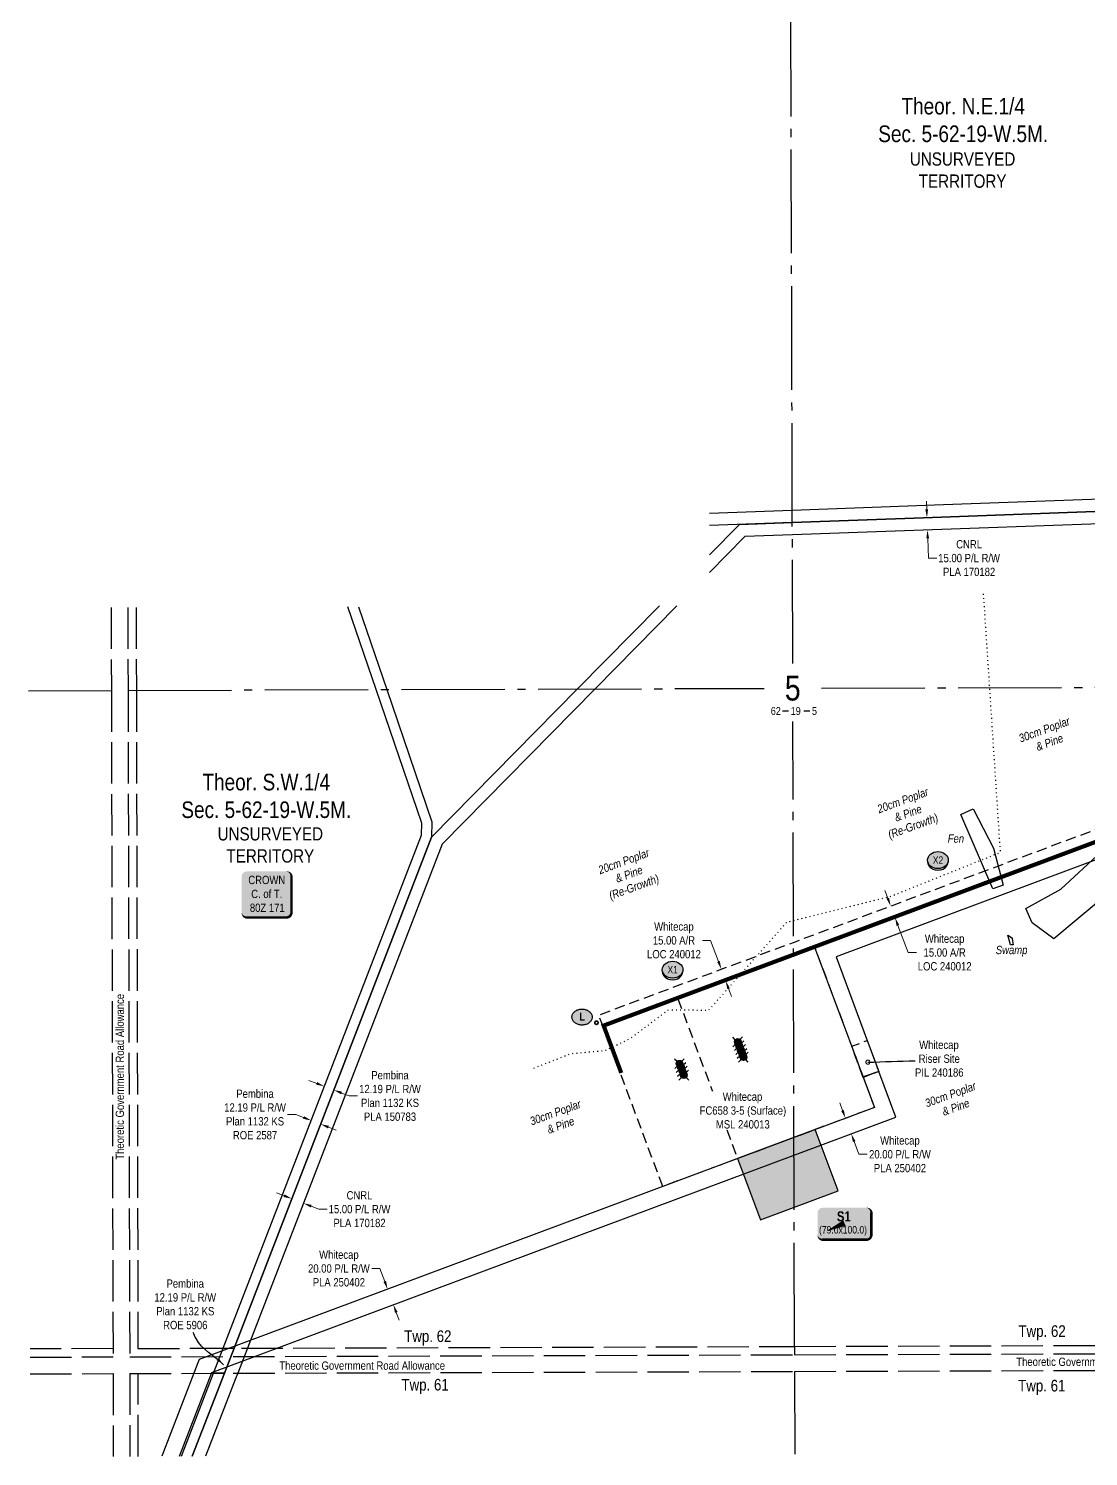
# Model space of a CAD drawing. Extents: x 510524 to 514472, y 6017951 to 6023231.
# Drawn here: x 511179 to 512458, y 6019789 to 6021512 of the extents above; entities that cross this region are included whole.
import ezdxf
from ezdxf.enums import TextEntityAlignment as Align

# ---------------------------------------------------------------- set-up
doc = ezdxf.new("R2010")
doc.units = 0
doc.header["$LTSCALE"] = 5
doc.header["$PDSIZE"] = 0.5
for name, pattern in [('foc-ACCESSROAD', [3.75, 2.5, -1.25]), ('foc-QUARTERLINE', [33, 25, -3, 2, -3]), ('foc-TOPO', [1, 0.2, -0.8]), ('foc-UNSURVEYED', [12.5, 10, -2.5])]:
    doc.linetypes.add(name, pattern=pattern)
doc.layers.get('Defpoints').update_dxf_attribs({"color": 9})
for name, color, linetype in [('10', 1, 'Continuous'), ('9', 3, 'Continuous'), ('AS-OWNER', 7, 'Continuous'), ('C-AR', 13, 'foc-ACCESSROAD'), ('C-RW', 13, 'Continuous'), ('C-SYMBOL', 7, 'Continuous'), ('C-WS', 13, 'foc-ACCESSROAD'), ('CG-NOTES', 7, 'Continuous'), ('D-TXT', 6, 'Continuous'), ('F-RW', 190, 'Continuous'), ('L-MON', 1, 'Continuous'), ('L-QSEC', 8, 'foc-QUARTERLINE'), ('L-ROAD-T', 7, 'Continuous'), ('L-SECLBL', 7, 'Continuous'), ('L-UNS-T', 3, 'Continuous'), ('L-USEC', 7, 'foc-UNSURVEYED'), ('P-CROSSINGS', 250, 'Continuous'), ('P-PROPOSED', 10, 'Continuous'), ('P-TEMP-BLOCKS', 250, 'Continuous'), ('P-TEMP-H', 41, 'Continuous'), ('P-TEMP_WORKSPACE', 46, 'Continuous'), ('T-BUSH-T', 110, 'Continuous'), ('T-VEGETATION CHANGE', 104, 'foc-TOPO'), ('WETLAND', 143, 'Continuous'), ('WETLAND-T', 146, 'Continuous')]:
    doc.layers.add(name, color=color, linetype=linetype)
for name, color, linetype, lineweight in [('C-AR-T', 13, 'Continuous', 9), ('C-FLOWLINE-T', 13, 'Continuous', 9), ('C-RW-T', 13, 'Continuous', 9), ('C-WS-T', 13, 'Continuous', 9), ('F-RW-T', 190, 'Continuous', 9)]:
    doc.layers.add(name, color=color, linetype=linetype, lineweight=lineweight)
doc.styles.add('175L', font='ARIALN.TTF', dxfattribs={"height": 20})
doc.styles.add('80', font='ARIALN.TTF', dxfattribs={"height": 10})
doc.styles.add('80CG', font='ARIALN.TTF', dxfattribs={"height": 10})
doc.styles.add('80L', font='ARIALN.TTF', dxfattribs={"height": 10})
doc.styles.add('BOLD', font='ARIALNB.TTF')
doc.styles.add('Crossing', font='ARIALN.TTF', dxfattribs={"height": 10})
doc.styles.add('SIMPLEX', font='ARIALN.TTF')
doc.dimstyles.new('Compass 5 000', dxfattribs={"dimscale": 5, "dimtxt": 9, "dimasz": 2, "dimexe": 0.2, "dimexo": 0.0625, "dimgap": 0.5, "dimtad": 0, "dimtih": 1, "dimtoh": 1, "dimzin": 0, "dimdsep": 46, "dimtxsty": '80CG', "dimcen": 0.1, "dimse1": 1, "dimse2": 1, "dimclrd": 256, "dimclrt": 256, "dimaunit": 1, "dimadec": 4, "dimazin": 0, "dimtfac": 0.06, "dimtofl": 0, "dimtmove": 0, "dimatfit": 1, "dimfxl": 0.2, "dimtolj": 1, "dimtzin": 0, "dimlwd": -1, "dimarcsym": 0})

# ---------------------------------------------------------------- blocks, each defined once
blk = doc.blocks.new('L-SECLBL')
at = {"layer": '9', "color": 7}
for p, q in [((-5.1, -27.8), (-12.3, -27.8)), ((20.7, -27.8), (13.5, -27.8))]:
    blk.add_line(p, q, dxfattribs=at)
at = {"layer": '10', "color": 2, "style": 'SIMPLEX'}
blk.add_attdef('SEC', text='', height=30, dxfattribs=at).set_placement((0, 0), align=Align.MIDDLE)
at = {"layer": '10', "color": 5, "style": '80L'}
blk.add_attdef('TWP', text='', height=9.5, dxfattribs=at).set_placement((-14.4, -27.4), align=Align.MIDDLE_RIGHT)
blk.add_attdef('RGE', text='', height=9.5, dxfattribs=at).set_placement((3.6, -27.4), align=Align.MIDDLE_CENTER)
blk.add_attdef('MER', text='', height=9.5, dxfattribs=at).set_placement((23.2, -27.4), align=Align.MIDDLE_LEFT)
blk = doc.blocks.new('*D27')
at = {"layer": 'C-FLOWLINE-T', "transparency": 16777216}
for p, q in [((512161.6, 6020206), (512158.1, 6020215.3)), ((512175.5, 6020168.5), (512181.2, 6020153.1)), ((512181.2, 6020153.1), (512191.2, 6020153.1))]:
    blk.add_line(p, q, dxfattribs=at)
at = {"layer": 'C-FLOWLINE-T', "linetype": 'Continuous', "transparency": 16777216}
for points in [[(512163.1, 6020206.5), (512160, 6020205.4), (512165, 6020196.6)], [(512177.1, 6020169.1), (512174, 6020167.9), (512172, 6020177.9)]]:
    blk.add_solid(points, dxfattribs=at)
at = {"layer": 'Defpoints', "color": 0, "linetype": 'Continuous', "transparency": 16777216}
for p in [(512186.4, 6020204.6), (512193.4, 6020185.8), (512172, 6020177.9)]:
    blk.add_point(p, dxfattribs=at)
at = {"layer": 'C-FLOWLINE-T', "linetype": 'Continuous', "transparency": 16777216, "insert": (512230.8, 6020153.1), "char_height": 10, "attachment_point": 5, "style": '80CG'}
blk.add_mtext('\\A1;Whitecap\\P20.00 P/L R/W\\PPLA 250402', dxfattribs=at)
blk = doc.blocks.new('*D32')
at = {"layer": 'C-RW-T', "transparency": 16777216}
for p, q in [((511603.1, 6020015.3), (511593.1, 6020015.3)), ((511608.8, 6019999.8), (511603.1, 6020015.3)), ((511622.8, 6019962.3), (511626.3, 6019953))]:
    blk.add_line(p, q, dxfattribs=at)
at = {"layer": 'C-RW-T', "linetype": 'Continuous', "transparency": 16777216}
for points in [[(511610.4, 6020000.4), (511607.3, 6019999.2), (511612.3, 6019990.4)], [(511624.4, 6019962.9), (511621.2, 6019961.8), (511619.3, 6019971.7)]]:
    blk.add_solid(points, dxfattribs=at)
at = {"layer": 'Defpoints', "color": 0, "linetype": 'Continuous', "transparency": 16777216}
for p in [(511612.3, 6019990.4), (511605.6, 6019987.9), (511612.6, 6019969.2)]:
    blk.add_point(p, dxfattribs=at)
at = {"layer": 'C-RW-T', "linetype": 'Continuous', "transparency": 16777216, "insert": (511553.5, 6020015.3), "char_height": 10, "attachment_point": 5, "style": '80CG'}
blk.add_mtext('\\A1;Whitecap\\P20.00 P/L R/W\\PPLA 250402', dxfattribs=at)
blk = doc.blocks.new('*D33')
at = {"layer": 'Defpoints', "color": 0, "transparency": 16777216}
for p in [(511535.5, 6020233.6), (511547.4, 6020230.7), (511546.8, 6020229.2)]:
    blk.add_point(p, dxfattribs=at)
at = {"layer": 'F-RW-T', "transparency": 16777216}
for p, q in [((511526.7, 6020238.7), (511517.4, 6020242.3)), ((511556.7, 6020227.1), (511566.1, 6020223.5)), ((511566.1, 6020223.5), (511576.1, 6020223.5))]:
    blk.add_line(p, q, dxfattribs=at)
for points in [[(511527.3, 6020240.3), (511526.1, 6020237.2), (511536, 6020235.1)], [(511557.3, 6020228.7), (511556.1, 6020225.6), (511547.4, 6020230.7)]]:
    blk.add_solid(points, dxfattribs=at)
at = {"layer": 'F-RW-T', "transparency": 16777216, "insert": (511615.2, 6020223.5), "char_height": 10, "attachment_point": 5, "style": '80CG'}
blk.add_mtext('\\A1;Pembina\\P12.19 P/L R/W\\PPlan 1132 KS\\PPLA 150783', dxfattribs=at)
blk = doc.blocks.new('*D34')
at = {"layer": 'Defpoints', "color": 0, "transparency": 16777216}
for p in [(511496.6, 6020099.4), (511510.6, 6020094), (511510.7, 6020094.1)]:
    blk.add_point(p, dxfattribs=at)
at = {"layer": 'F-RW-T', "transparency": 16777216}
for p, q in [((511487.3, 6020103.2), (511478, 6020106.8)), ((511520, 6020090.5), (511529.3, 6020086.9)), ((511529.3, 6020086.9), (511539.3, 6020086.9))]:
    blk.add_line(p, q, dxfattribs=at)
for points in [[(511487.9, 6020104.7), (511486.7, 6020101.6), (511496.7, 6020099.6)], [(511520.6, 6020092.1), (511519.4, 6020089), (511510.7, 6020094.1)]]:
    blk.add_solid(points, dxfattribs=at)
at = {"layer": 'F-RW-T', "transparency": 16777216, "insert": (511578.4, 6020086.9), "char_height": 10, "attachment_point": 5, "style": '80CG'}
blk.add_mtext('\\A1;CNRL\\P15.00 P/L R/W\\PPLA 170182', dxfattribs=at)
blk = doc.blocks.new('*D35')
at = {"layer": 'Defpoints', "color": 0, "transparency": 16777216}
for p in [(511561.5, 6020301), (511572.9, 6020296.6), (511520.1, 6020193.9)]:
    blk.add_point(p, dxfattribs=at)
at = {"layer": 'F-RW-T', "transparency": 16777216}
for p, q in [((511501.4, 6020201.2), (511491.4, 6020201.2)), ((511510.8, 6020197.5), (511501.4, 6020201.2)), ((511540.8, 6020185.9), (511550.1, 6020182.3))]:
    blk.add_line(p, q, dxfattribs=at)
for points in [[(511511.4, 6020199.1), (511510.2, 6020196), (511520.1, 6020193.9)], [(511541.4, 6020187.5), (511540.2, 6020184.4), (511531.5, 6020189.5)]]:
    blk.add_solid(points, dxfattribs=at)
at = {"layer": 'F-RW-T', "transparency": 16777216, "insert": (511452.3, 6020201.2), "char_height": 10, "attachment_point": 5, "style": '80CG'}
blk.add_mtext('\\A1;Pembina\\P12.19 P/L R/W\\PPlan 1132 KS\\PROE 2587', dxfattribs=at)
blk = doc.blocks.new('*D39')
at = {"layer": 'Defpoints', "color": 0, "transparency": 16777216}
for p in [(512384.5, 6020925.8), (512264, 6020906.4), (512385.1, 6020910.8)]:
    blk.add_point(p, dxfattribs=at)
at = {"layer": 'F-RW-T', "transparency": 16777216}
for p, q in [((512263.1, 6020931.4), (512262.7, 6020941.4)), ((512264.4, 6020896.4), (512265.2, 6020872.5)), ((512265.2, 6020872.5), (512275.2, 6020872.5))]:
    blk.add_line(p, q, dxfattribs=at)
for points in [[(512264.8, 6020931.5), (512261.4, 6020931.3), (512263.4, 6020921.4)], [(512266, 6020896.5), (512262.7, 6020896.3), (512264, 6020906.4)]]:
    blk.add_solid(points, dxfattribs=at)
at = {"layer": 'F-RW-T', "transparency": 16777216, "insert": (512314.3, 6020872.5), "char_height": 10, "attachment_point": 5, "style": '80CG'}
blk.add_mtext('\\A1;CNRL\\P15.00 P/L R/W\\PPLA 170182', dxfattribs=at)
blk = doc.blocks.new('*U26')
h = blk.add_hatch(color=255)
edge = h.paths.add_edge_path()
edge.add_line((-24, -28.5), (24, -28.5))
edge.add_arc((24, -22.5), 6, 270, 360)
edge.add_line((30, -22.5), (30, 21))
edge.add_arc((24, 21), 6, 0, 90)
edge.add_line((24, 27), (-24, 27))
edge.add_arc((-24, 21), 6, 90, 180)
edge.add_line((-30, 21), (-30, -22.5))
edge.add_arc((-24, -22.5), 6, 180, 270)
at = {"color": 14, "flags": 128}
blk.add_lwpolyline([(-24, -28.5, 3, 3, 0), (24, -28.5, 3, 3, 0.414214), (30, -22.5, 3, 3, 0), (30, 21, 3, 0, 0.414214), (24, 27, 0, 0, 0), (-24, 27, 0, 0, 0.414214), (-30, 21, 0, 0, 0), (-30, -22.5, 0, 3, 0.414214)], format="xyseb", close=True, dxfattribs=at)
at = {"color": 14, "style": '80'}
blk.add_attdef('ENTER_TEXT_001', (-26.8, -4.9), '', height=10, dxfattribs=at)
blk = doc.blocks.new('*D81')
at = {"layer": 'C-AR-T', "transparency": 16777216}
for p, q in [((512002.3, 6020411.2), (511992.3, 6020411.2)), ((512011.7, 6020385.8), (512002.3, 6020411.2)), ((512024, 6020353), (512027.4, 6020343.6))]:
    blk.add_line(p, q, dxfattribs=at)
for points in [[(512013.3, 6020386.4), (512010.2, 6020385.2), (512015.2, 6020376.4)], [(512025.5, 6020353.6), (512022.4, 6020352.4), (512020.5, 6020362.4)]]:
    blk.add_solid(points, dxfattribs=at)
at = {"layer": 'Defpoints', "color": 0, "transparency": 16777216}
for p in [(512007.5, 6020373.5), (512015.2, 6020376.4), (512012.7, 6020359.5)]:
    blk.add_point(p, dxfattribs=at)
at = {"layer": 'C-AR-T', "transparency": 16777216, "insert": (511958, 6020411.2), "char_height": 10, "attachment_point": 5, "style": '80CG'}
blk.add_mtext('\\A1;Whitecap\\P15.00 A/R\\PLOC 240012', dxfattribs=at)
blk = doc.blocks.new('*D82')
at = {"layer": 'C-AR-T', "transparency": 16777216}
for p, q in [((512216.1, 6020462.1), (512212.6, 6020471.5)), ((512228.4, 6020429.3), (512240.6, 6020396.6)), ((512240.6, 6020396.6), (512250.6, 6020396.6))]:
    blk.add_line(p, q, dxfattribs=at)
for points in [[(512217.7, 6020462.7), (512214.6, 6020461.5), (512219.6, 6020452.7)], [(512229.9, 6020429.9), (512226.8, 6020428.7), (512224.9, 6020438.7)]]:
    blk.add_solid(points, dxfattribs=at)
at = {"layer": 'Defpoints', "color": 0, "transparency": 16777216}
for p in [(512244.1, 6020461.8), (512224.9, 6020438.7), (512249.3, 6020447.8)]:
    blk.add_point(p, dxfattribs=at)
at = {"layer": 'C-AR-T', "transparency": 16777216, "insert": (512284.8, 6020396.6), "char_height": 10, "attachment_point": 5, "style": '80CG'}
blk.add_mtext('\\A1;Whitecap\\P15.00 A/R\\PLOC 240012', dxfattribs=at)
blk = doc.blocks.new('WC')
at = {"layer": 'L-MON'}
h = blk.add_hatch(color=255, dxfattribs=at)
h.dxf.hatch_style = 1
edge = h.paths.add_edge_path()
edge.add_arc((0, 0), 0.9, 0, 360)
at = {"layer": 'L-MON', "color": 8, "flags": 128}
for points in [[(-0.62, 0.5), (-1.23, 1.12)], [(0.52, 0.61), (1.13, 1.21)], [(-1.18, -1.18), (-0.56, -0.57)], [(1.16, -1.18), (0.56, -0.57)]]:
    blk.add_lwpolyline(points, dxfattribs=at)
at = {"layer": 'L-MON', "color": 8}
for radius in [0.8, 0.373]:
    blk.add_circle((0, 0), radius, dxfattribs=at)
blk = doc.blocks.new('xing2')
h = blk.add_hatch(color=50)
h.dxf.hatch_style = 1
edge = h.paths.add_edge_path()
edge.add_ellipse((0, 0), major_axis=(-12.5, 0), ratio=0.816297, start_angle=0, end_angle=360)
h = blk.add_hatch(color=250)
h.dxf.hatch_style = 1
edge = h.paths.add_edge_path()
edge.add_ellipse((0, -2), major_axis=(-12.5, 0), ratio=0.816297, start_angle=0, end_angle=180)
edge.add_line((12.5, -2), (12.5, 0))
edge.add_ellipse((0, 0), major_axis=(-12.5, 0), ratio=0.816297, start_angle=0, end_angle=180, ccw=False)
edge.add_line((-12.5, 0), (-12.5, -2))
at = {"color": 250}
blk.add_ellipse((0, 0), major_axis=(-12.5, 0), ratio=0.816297, dxfattribs=at)
blk.add_ellipse((0, -2), major_axis=(-12.5, 0), ratio=0.816297, start_param=0, end_param=3.141593, dxfattribs=at)
at = {"color": 250, "style": 'Crossing'}
blk.add_attdef('CROSSING', text='', height=9, dxfattribs=at).set_placement((0.1, 0), align=Align.MIDDLE_CENTER)
at = {"color": 250, "style": 'Crossing', "flags": 1}
for tag, p in [('OWNER', (0.1, -12.5)), ('DESCRIPTION', (0.1, -25.8)), ('LOCATION', (0.1, -39.3)), ('DWG_REF', (0.1, -52.8))]:
    blk.add_attdef(tag, text='', height=9, dxfattribs=at).set_placement(p, align=Align.MIDDLE_CENTER)
blk = doc.blocks.new('AA')
at = {"const_width": 4}
blk.add_lwpolyline([(-1, 0, 1), (1, 0, 1)], format="xyb", close=True, dxfattribs=at)
blk.add_circle((0, 0), 2)
blk = doc.blocks.new('Route_Letters')
h = blk.add_hatch(color=255)
h.dxf.hatch_style = 1
edge = h.paths.add_edge_path()
edge.add_ellipse((-0.1, 0.5), major_axis=(-12, 0), ratio=0.789318, start_angle=0, end_angle=360)
at = {"color": 5}
blk.add_open_spline([(-12.3, 0.5), (-12.3, -0.3), (-12.2, -1), (-11.7, -2.8), (-11.1, -3.9), (-9.6, -5.8), (-8.5, -6.7), (-6.2, -8), (-4.9, -8.5), (-2.1, -9.2), (-0.7, -9.3), (2.2, -9.1), (3.6, -8.8), (6.3, -7.9), (7.5, -7.2), (9.5, -5.6), (10.4, -4.6), (11.6, -2.5), (12, -1.4), (12.2, 0.9), (12, 2.1), (11.2, 4.3), (10.5, 5.4), (8.8, 7.2), (7.7, 8), (5.3, 9.2), (3.9, 9.7), (1.1, 10.2), (-0.4, 10.2), (-3.2, 9.9), (-4.6, 9.6), (-7.2, 8.5), (-8.3, 7.7), (-10.2, 6), (-11, 5), (-12, 2.9), (-12.3, 1.7), (-12.3, 0.5), (-12.3, 0.5), (-12.3, 0.5)], degree=3, knots=[0, 0, 0, 0, 0.219529, 0.219529, 0.575727, 0.575727, 0.931924, 0.931924, 1.288121, 1.288121, 1.644318, 1.644318, 2.000515, 2.000515, 2.356712, 2.356712, 2.712909, 2.712909, 3.069107, 3.069107, 3.425304, 3.425304, 3.781501, 3.781501, 4.137698, 4.137698, 4.493895, 4.493895, 4.850092, 4.850092, 5.20629, 5.20629, 5.562487, 5.562487, 5.918684, 5.918684, 6.274881, 6.274881, 6.283185, 6.283185, 6.283185, 6.283185], dxfattribs=at)
at = {"color": 14, "style": 'BOLD'}
blk.add_attdef('A', text='', height=9.5, dxfattribs=at).set_placement((0.2, 1), align=Align.MIDDLE)
blk = doc.blocks.new('*U90')
at = {"true_color": 0xff8aff}
h = blk.add_hatch(color=211, dxfattribs=at)
edge = h.paths.add_edge_path()
edge.add_line((-26.5, -20), (26.5, -20))
edge.add_arc((26.5, -14), 6, 270, 360)
edge.add_line((32.5, -14), (32.5, 12.5))
edge.add_arc((26.5, 12.5), 6, 0, 90)
edge.add_line((26.5, 18.5), (-26.5, 18.5))
edge.add_arc((-26.5, 12.5), 6, 90, 180)
edge.add_line((-32.5, 12.5), (-32.5, -14))
edge.add_arc((-26.5, -14), 6, 180, 270)
at = {"color": 250, "flags": 128}
blk.add_lwpolyline([(-26.5, -20, 3, 3, 0), (26.5, -20, 3, 3, 0.414214), (32.5, -14, 3, 3, 0), (32.5, 12.5, 3, 0, 0.414214), (26.5, 18.5, 0, 0, 0), (-26.5, 18.5, 0, 0, 0.414214), (-32.5, 12.5, 0, 0, 0), (-32.5, -14, 0, 3, 0.414214)], format="xyseb", close=True, dxfattribs=at)
at = {"flags": 128}
blk.add_lwpolyline([(-22.1, -9.8, 0, 7.5, 0), (0, 0, 0, 0, 0)], format="xyseb", dxfattribs=at)
at = {"color": 250}
for tag, p, height, style in [('TEMP_AREA_W1_001', (-9.2, 2.2), 12, 'BOLD'), ('ENTER_TEXT_001', (-30.7, -12.5), 9, '80')]:
    blk.add_attdef(tag, p, '', height=height, dxfattribs=dict(at, style=style))

msp = doc.modelspace()

# ---------------------------------------------------------------- hatches: boundary and pattern name
at = {"layer": 'P-TEMP-H'}
h = msp.add_hatch(color=256, dxfattribs=at)
h.dxf.hatch_style = 1
h.paths.add_polyline_path([(512034.76, 6020148), (512062.38, 6020073.986), (512156.069, 6020108.948), (512128.448, 6020182.963)])

# ---------------------------------------------------------------- linework, layer by layer
at = {"layer": 'C-AR', "flags": 128}
msp.add_lwpolyline([(512102.256, 6020392.91), (511872.476, 6020307.162), (511867.232, 6020321.215), (512102.214, 6020408.9), (512903.863, 6020708.061), (512930.792, 6020718.11), (512933.991, 6020719.304), (512955.099, 6020727.181), (512956.774, 6020731.043), (512960.643, 6020739.963), (512969.698, 6020718.23), (512970.276, 6020716.843), (512963.711, 6020714.393), (512934.036, 6020703.319), (512903.908, 6020692.075), (512128.096, 6020402.555), (512102.256, 6020392.91)], close=True, dxfattribs=at)
at = {"layer": 'C-RW'}
for points in [[(512000.845, 6020926.946), (512100.837, 6020930.562), (512283.481, 6020937.165), (512618.059, 6020949.262), (512864.302, 6020958.74), (512867.369, 6020958.858), (512869.469, 6020958.939), (512871.768, 6020959.027), (512874.928, 6020959.148), (512885.466, 6020959.553), (512903.154, 6020960.236), (512904.955, 6020960.305), (512933.31, 6020961.4), (513350.537, 6020977.505), (513725.48, 6021019.992), (513825.446, 6021031.32)], [(513825.491, 6021016.239), (513725.525, 6021004.911), (513351.675, 6020962.548), (512933.352, 6020946.399), (512911.104, 6020945.541), (512903.196, 6020945.235), (512891.618, 6020944.788), (512881.07, 6020944.382), (512877.91, 6020944.261), (512875.62, 6020944.172), (512873.506, 6020944.09), (512870.447, 6020943.973), (512846.719, 6020943.059), (512618.32, 6020934.27), (512259.122, 6020921.284), (512100.877, 6020915.562), (512000.884, 6020911.946)], [(512768.04, 6020620.501), (512153.894, 6020391.313), (512191.35, 6020290.49), (512205.207, 6020253.215), (512186.585, 6020246.54), (512172.659, 6020283.465), (512128.207, 6020402.83), (512748.535, 6020634.557)]]:
    msp.add_lwpolyline(points, dxfattribs=at)
at = {"layer": 'C-RW', "flags": 128}
msp.add_lwpolyline([(511361.075, 6019788.811), (511400.177, 6019889.984), (512225.818, 6020197.91), (512205.228, 6020253.094), (512186.461, 6020246.095), (512200.082, 6020209.658), (511384.765, 6019905.581), (511383.142, 6019901.384), (511339.607, 6019788.743)], dxfattribs=at)
at = {"layer": 'C-WS'}
msp.add_line((511962.825, 6020340.878), (512034.76, 6020148), dxfattribs=at)
at = {"layer": 'C-WS', "flags": 128}
for points in [[(512102.835, 6020173.367), (511944.443, 6020114.316), (511872.476, 6020307.162), (512102.256, 6020392.91), (512128.096, 6020402.555), (512200.082, 6020209.658), (512102.835, 6020173.367)], [(512186.53, 6020245.97), (512172.553, 6020283.426), (512191.281, 6020290.415), (512205.259, 6020252.959), (512186.53, 6020245.97)]]:
    msp.add_lwpolyline(points, close=True, dxfattribs=at)
at = {"layer": 'F-RW'}
for points in [[(512000.978, 6020876.454), (512037.236, 6020913.26), (512100.877, 6020915.562), (512259.122, 6020921.279), (512618.32, 6020934.27), (512846.737, 6020943.079), (512847.707, 6020918.124), (512815.257, 6020916.886), (512814.876, 6020926.876), (512618.879, 6020919.277), (512100.917, 6020900.55), (512043.723, 6020898.482), (512001.034, 6020855.148)], [(511376.503, 6019788.86), (511415.226, 6019888.974), (511426.905, 6019919.17), (511665.419, 6020535.835), (511841.578, 6020714.644), (511940.413, 6020814.973)], [(511961.524, 6020815.04), (511862.689, 6020714.712), (511678.301, 6020527.549), (511443.011, 6019919.22), (511431.332, 6019889.025), (511429.221, 6019883.57), (511392.609, 6019788.911)], [(511577.306, 6020813.823), (511611.388, 6020713.913), (511665.793, 6020554.435), (511665.419, 6020535.835), (511426.905, 6019919.17), (511415.226, 6019888.974), (511402.146, 6019888.934), (511413.825, 6019919.129), (511653.278, 6020538.228), (511653.566, 6020552.534), (511598.527, 6020713.873), (511564.445, 6020813.782)], [(511577.306, 6020813.823), (511611.388, 6020713.913), (511665.793, 6020554.434), (511665.419, 6020535.835), (511426.906, 6019919.17), (511415.226, 6019888.974), (511402.147, 6019888.934), (511413.825, 6019919.129), (511653.278, 6020538.227), (511653.566, 6020552.534), (511598.527, 6020713.873), (511564.445, 6020813.782)], [(511363.424, 6019788.819), (511402.146, 6019888.934), (511415.226, 6019888.974), (511376.503, 6019788.86)], [(511363.424, 6019788.819), (511402.147, 6019888.934), (511415.226, 6019888.974), (511376.503, 6019788.86)]]:
    msp.add_lwpolyline(points, dxfattribs=at)
msp.add_lwpolyline([(511415.226, 6019888.974), (511402.147, 6019888.934), (511413.825, 6019919.129), (511426.905, 6019919.17), (511415.226, 6019888.974)], close=True, dxfattribs=at)
at = {"layer": 'L-QSEC'}
for p, q in [((512101.326, 6020745.482), (512099.283, 6021519.666)), ((511178.863, 6020712.561), (511278.863, 6020712.877)), ((511298.983, 6020712.94), (512066.748, 6020715.373)), ((512136.03, 6020715.592), (512903.835, 6020718.025)), ((512103.501, 6019921.322), (512101.511, 6020675.483)), ((512103.501, 6019921.322), (512103.528, 6019911.283)), ((512103.581, 6019891.163), (512103.845, 6019791.164))]:
    msp.add_line(p, q, dxfattribs=at)
at = {"layer": 'L-USEC'}
for p, q in [((511278.617, 6020812.877), (511278.863, 6020712.877)), ((511298.737, 6020812.94), (511298.983, 6020712.926)), ((511308.776, 6020812.972), (511309.022, 6020712.971)), ((511278.863, 6020712.877), (511280.846, 6019908.677)), ((511298.983, 6020712.926), (511300.966, 6019908.74)), ((511309.022, 6020712.971), (511310.98, 6019918.811)), ((511310.98, 6019918.811), (512103.501, 6019921.322)), ((512103.501, 6019921.322), (512906.073, 6019923.863)), ((511280.821, 6019918.716), (511180.821, 6019918.4)), ((511180.846, 6019908.361), (511280.846, 6019908.677)), ((511300.966, 6019908.74), (512103.516, 6019911.283)), ((512103.517, 6019911.283), (512906.102, 6019913.824)), ((511180.895, 6019888.241), (511280.896, 6019888.557)), ((511280.896, 6019888.557), (511281.142, 6019788.558)), ((511301.016, 6019888.62), (512103.58, 6019891.163)), ((511301.016, 6019888.62), (511301.262, 6019788.622)), ((511311.301, 6019788.654), (511311.054, 6019888.652)), ((512103.58, 6019891.163), (512906.159, 6019893.704))]:
    msp.add_line(p, q, dxfattribs=at)
at = {"layer": 'T-VEGETATION CHANGE', "flags": 128}
msp.add_lwpolyline([(511788.828, 6020257.15), (511833.685, 6020274.783), (511874.364, 6020278.152), (511904.884, 6020292.673), (511951.682, 6020327.579), (512000.045, 6020327.066), (512094.27, 6020433.321), (512220.491, 6020464.794), (512352.183, 6020517.534), (512331.652, 6020831.79)], dxfattribs=at)
at = {"layer": 'WETLAND'}
for points in [[(512355.328, 6020477.903), (512342.854, 6020473.549), (512304.471, 6020563.057), (512319.122, 6020569.977), (512343.649, 6020522.347), (512355.328, 6020477.903)], [(512473.74, 6020518.301), (512513.055, 6020495.957), (512512.197, 6020492.615), (512512.088, 6020492.615), (512416.386, 6020412.954), (512390.286, 6020432.363), (512382.689, 6020449.733), (512424.891, 6020472.934), (512473.74, 6020518.301)], [(512366.778, 6020413.921), (512366.347, 6020413.177), (512367.559, 6020405.759), (512364.15, 6020405.958), (512360.939, 6020417.419), (512366.778, 6020413.921)]]:
    msp.add_lwpolyline(points, close=True, dxfattribs=at)

# ---------------------------------------------------------------- block references
at = {"layer": 'AS-OWNER'}
ref = msp.add_blockref('*U26', (511466.252, 6020467.404), dxfattribs=at)
ref.add_attrib('ENTER_TEXT_001', 'CROWN', (511444.192, 6020479.176), dxfattribs={"layer": '0', "color": 14, "height": 10, "style": '80'})
ref.add_attrib('ENTER_TEXT_002', 'C. of T.', (511447.688, 6020462.332), dxfattribs={"layer": '0', "color": 14, "height": 10, "style": '80'})
ref.add_attrib('ENTER_TEXT_003', '80Z 171', (511446.065, 6020445.625), dxfattribs={"layer": '0', "color": 14, "height": 10, "style": '80'})
at = {"layer": 'CG-NOTES', "xscale": 0.9994627, "yscale": 0.9994627, "zscale": 0.9994627}
msp.add_blockref('Route_Letters', (511847.156, 6020318.244), dxfattribs=at).add_auto_attribs({'A': 'L'})
msp.add_blockref('AA', (511864.461, 6020311.907), dxfattribs=at)
at = {"layer": 'L-MON', "xscale": 5, "yscale": 5, "zscale": 5}
for p in [(512035.078, 6020288.698), (512036.798, 6020284.088), (512038.518, 6020279.479), (512040.239, 6020274.869), (512041.959, 6020270.26)]:
    msp.add_blockref('WC', p, dxfattribs=at)
at = {"layer": 'L-MON', "color": 2, "linetype": 'Continuous', "xscale": 5, "yscale": 5, "zscale": 5}
for p in [(511964.811, 6020262.475), (511966.531, 6020257.866), (511968.244, 6020253.253), (511969.969, 6020248.646)]:
    msp.add_blockref('WC', p, dxfattribs=at)
at = {"layer": 'L-SECLBL'}
msp.add_blockref('L-SECLBL', (512101.405, 6020715.483), dxfattribs=at).add_auto_attribs({'SEC': '5', 'TWP': '62', 'RGE': '19', 'MER': '5'})
at = {"layer": 'P-CROSSINGS'}
for p, values in [((512276.649, 6020508.162), {'CROSSING': 'X2'}), ((511956.351, 6020375.893), {'CROSSING': 'X1'})]:
    msp.add_blockref('xing2', p, dxfattribs=at).add_auto_attribs(values)
at = {"layer": 'P-TEMP-BLOCKS'}
msp.add_blockref('*U90', (512163.854, 6020070.058), dxfattribs=at).add_auto_attribs({'TEMP_AREA_W1_001': 'S1', 'ENTER_TEXT_001': '(79.0x100.0)'})

# ---------------------------------------------------------------- texts
at = {"layer": 'C-SYMBOL', "color": 3, "insert": (512307.184, 6021427.894), "char_height": 20.01075, "width": 203.35155, "attachment_point": 2, "style": '175L', "bg_fill": 3, "box_fill_scale": 1.15, "bg_fill_color": 256, "bg_fill_true_color": 256, "bg_fill_transparency": 0}
msp.add_mtext('Theor. N.E.1/4 \\PSec. 5-62-19-W.5M.', dxfattribs=at)
at = {"layer": 'C-SYMBOL', "color": 3, "insert": (511465.863, 6020612.3), "char_height": 20.01075, "width": 203.35155, "attachment_point": 2, "style": '175L'}
msp.add_mtext('Theor. S.W.1/4 \\PSec. 5-62-19-W.5M.', dxfattribs=at)
at = {"layer": 'D-TXT', "color": 3, "char_height": 14.0075, "attachment_point": 1, "style": '80L'}
for s, width, insert in [('Twp. 62', 58.81323, (511632.343, 6019940.654)), ('Twp. 62', 58.81323, (512373.862, 6019946.779)), ('Twp. 61', 59.45352, (511629.061, 6019882.107)), ('Twp. 61', 59.45352, (512373.525, 6019880.969))]:
    msp.add_mtext_dynamic_manual_height_columns(s, width=width, gutter_width=47.5, heights=[0], dxfattribs=dict(at, insert=insert))
at = {"layer": 'F-RW-T', "insert": (511309.283, 6020002.164), "char_height": 10.00538, "attachment_point": 1, "style": '80L'}
msp.add_mtext_dynamic_manual_height_columns('\\pi36.152;Pembina\\P\\pi21.472;12.19 P/L R/W\\P\\pi23.765;Plan 1132 KS\\P\\pi32.03;ROE 5906', width=116.15505, gutter_width=50.027, heights=[0], dxfattribs=at)
at = {"layer": 'L-ROAD-T', "style": '80L'}
msp.add_text('Theoretic Government Road Allowance', height=10.00538, rotation=90, dxfattribs=at).set_placement((511289.063, 6020246.623), align=Align.MIDDLE_CENTER)
for p in [(511581.623, 6019898.158), (512471.253, 6019902.771)]:
    msp.add_text('Theoretic Government Road Allowance', height=10.00538, dxfattribs=at).set_placement(p, align=Align.MIDDLE_CENTER)
at = {"layer": 'L-UNS-T', "color": 3, "insert": (511470.74, 6020526.357), "char_height": 16.0086, "attachment_point": 5, "style": '80L'}
msp.add_mtext_dynamic_manual_height_columns('UNSURVEYED TERRITORY', width=126.41375, gutter_width=47.5, heights=[0], dxfattribs=at)
at = {"layer": 'T-BUSH-T', "char_height": 10, "attachment_point": 1, "rotation": 20, "style": '80L'}
for s, insert in [('\\pi0.36378;{\\fArial Narrow|b0|i1|c0|p34;30cm Poplar \\P\\pi16.421;& Pine}', (512372.746, 6020659.166)), ('\\pi0.38765;{\\fArial Narrow|b0|i1|c0|p34;20cm Poplar \\P\\pi16.421;& Pine\\P\\pi2.0179;(Re-Growth)}', (512201.992, 6020573.803)), ('\\pi0.38765;{\\fArial Narrow|b0|i1|c0|p34;20cm Poplar \\P\\pi16.421;& Pine\\P\\pi2.0179;(Re-Growth)}', (511865.101, 6020500.25)), ('\\pi0.36378;{\\fArial Narrow|b0|i1|c0|p34;30cm Poplar \\P\\pi16.421;& Pine}', (511782.59, 6020197.142))]:
    msp.add_mtext_dynamic_manual_height_columns(s, width=65.40696, gutter_width=50, heights=[0], dxfattribs=dict(at, insert=insert))
at = {"layer": 'WETLAND-T', "char_height": 10.00538, "attachment_point": 1, "style": '80L'}
for s, width, insert in [('{\\fArial Narrow|b0|i1|c0|p34;Fen}', 19.57163, (512288.487, 6020539.095)), ('\\pi3.0974;{\\fArial Narrow|b0|i1|c0|p34;Swamp}', 43.34976, (512343.39, 6020404.673))]:
    msp.add_mtext_dynamic_manual_height_columns(s, width=width, gutter_width=50.027, heights=[0], dxfattribs=dict(at, insert=insert))

# ---------------------------------------------------------------- dimensions: what is measured, and where the dimension line sits
at = {"layer": 'C-AR-T'}
for base, p1, p2, angle, picture, middle in [((512224.866, 6020438.668), (512244.06, 6020461.835), (512249.302, 6020447.787), 290.464784, '*D82', (512284.824, 6020396.63)), ((512015.214, 6020376.433), (512012.721, 6020359.498), (512007.479, 6020373.547), 110.464768, '*D81', (511957.986, 6020411.155))]:
    dim = msp.add_linear_dim(base=base, p1=p1, p2=p2, angle=angle, text='Whitecap\\X15.00 A/R\\PLOC 240012', dimstyle='Compass 5 000', dxfattribs=at)
    dim.commit()
    dim.dimension.update_dxf_attribs({"geometry": picture, "text_midpoint": middle, "dimtype": 161})
at = {"layer": 'C-FLOWLINE-T', "linetype": 'Continuous'}
dim = msp.add_linear_dim(base=(512172.035, 6020177.852), p1=(512186.445, 6020204.571), p2=(512193.433, 6020185.832), angle=290.45324, text='Whitecap\\P20.00 P/L R/W\\PPLA 250402', dimstyle='Compass 5 000', dxfattribs=at)
dim.commit()
dim.dimension.update_dxf_attribs({"geometry": '*D27', "text_midpoint": (512230.789, 6020153.144), "dimtype": 161})
at = {"layer": 'C-RW-T', "linetype": 'Continuous'}
dim = msp.add_linear_dim(base=(511612.322, 6019990.45), p1=(511612.557, 6019969.192), p2=(511605.568, 6019987.931), angle=110.45324, text='Whitecap\\P20.00 P/L R/W\\PPLA 250402', dimstyle='Compass 5 000', dxfattribs=at)
dim.commit()
dim.dimension.update_dxf_attribs({"geometry": '*D32', "text_midpoint": (511553.52, 6020015.283), "dimtype": 161})
at = {"layer": 'F-RW-T'}
for base, p1, p2, angle, text, picture, middle in [((512263.989, 6020906.401), (512384.545, 6020925.779), (512385.087, 6020910.78), 272.070662, 'CNRL\\P15.00 P/L R/W\\PPLA 170182', '*D39', (512314.299, 6020872.541)), ((511520.103, 6020193.923), (511572.892, 6020296.61), (511561.521, 6020301.008), 158.854667, 'Pembina\\P12.19 P/L R/W\\PPlan 1132 KS\\PROE 2587', '*D35', (511452.33, 6020201.15))]:
    dim = msp.add_linear_dim(base=base, p1=p1, p2=p2, angle=angle, text=text, dimstyle='Compass 5 000', dxfattribs=at)
    dim.commit()
    dim.dimension.update_dxf_attribs({"geometry": picture, "text_midpoint": middle, "dimtype": 161})
for p1, p2, distance, text, picture, middle in [((511535.459, 6020233.627), (511546.83, 6020229.229), 1.615, 'Pembina\\P12.19 P/L R/W\\PPlan 1132 KS\\PPLA 150783', '*D33', (511615.152, 6020223.52)), ((511496.611, 6020099.412), (511510.612, 6020093.997), 0.158, 'CNRL\\P15.00 P/L R/W\\PPLA 170182', '*D34', (511578.408, 6020086.93))]:
    dim = msp.add_aligned_dim(p1=p1, p2=p2, distance=distance, text=text, dimstyle='Compass 5 000', dxfattribs=at)
    dim.commit()
    dim.dimension.update_dxf_attribs({"geometry": picture, "text_midpoint": middle})

# ---------------------------------------------------------------- leaders
at = {"layer": 'F-RW-T', "path_type": 1}
msp.add_leader([(511414.344, 6019899.137), (511381.128, 6019930.825), (511377.655, 6019938.203)], dimstyle='Compass 5 000', dxfattribs=at)

# ---------------------------------------------------------------- next in the draw order: texts
at = {"layer": 'C-FLOWLINE-T', "insert": (512248.215, 6020290.157), "char_height": 9.99996, "attachment_point": 1, "style": '80L', "bg_fill": 2}
msp.add_mtext_dynamic_manual_height_columns('\\pi5.8208;Whitecap\\P\\pi5.2478;Riser Site \\P\\pi0.79351;PIL 240186', width=58.76961, gutter_width=50, heights=[0], dxfattribs=at)
at = {"layer": 'C-WS-T', "insert": (511988.497, 6020227.64), "char_height": 10.00538, "attachment_point": 1, "style": '80L', "bg_fill": 3, "box_fill_scale": 1.15, "bg_fill_color": 256, "bg_fill_true_color": 256, "bg_fill_transparency": 0}
msp.add_mtext_dynamic_manual_height_columns('\\pi28.36;Whitecap\\P\\pi0.53119;FC658 3-5 (Surface)\\P\\pi20.136;MSL 240013', width=103.87341, gutter_width=50, heights=[0], dxfattribs=at)
at = {"layer": 'L-UNS-T', "color": 3, "insert": (512306.447, 6021340.63), "char_height": 16.0086, "attachment_point": 5, "style": '80L', "bg_fill": 3, "box_fill_scale": 1.15, "bg_fill_color": 256, "bg_fill_true_color": 256, "bg_fill_transparency": 0}
msp.add_mtext_dynamic_manual_height_columns('UNSURVEYED TERRITORY', width=126.41375, gutter_width=47.5, heights=[0], dxfattribs=at)

# ---------------------------------------------------------------- next in the draw order: linework, layer by layer
at = {"layer": 'P-PROPOSED', "const_width": 5, "flags": 128}
msp.add_lwpolyline([(511894.391, 6020251.298), (511873.063, 6020308.449), (512127.747, 6020403.492), (512970.829, 6020718.117), (512934.674, 6020804.898), (512904.31, 6020877.786), (512890.341, 6020911.317), (512878.687, 6020939.412), (512876.543, 6020944.557), (512872.476, 6020954.321), (512870.392, 6020959.324), (512636.15, 6021521.734)], dxfattribs=at)
at = {"layer": 'P-TEMP_WORKSPACE', "flags": 128}
msp.add_lwpolyline([(512034.76, 6020148), (512062.38, 6020073.986), (512156.069, 6020108.948), (512128.448, 6020182.963)], close=True, dxfattribs=at)

# ---------------------------------------------------------------- next in the draw order: texts
at = {"layer": 'T-BUSH-T', "insert": (512259.514, 6020218.956), "char_height": 10, "attachment_point": 1, "rotation": 20, "style": '80L'}
msp.add_mtext_dynamic_manual_height_columns('\\pi0.36378;{\\fArial Narrow|b0|i1|c0|p34;30cm Poplar \\P\\pi16.421;& Pine}', width=65.40696, gutter_width=50, heights=[0], dxfattribs=at)

# ---------------------------------------------------------------- next in the draw order: leaders
at = {"layer": 'C-FLOWLINE-T', "path_type": 1}
msp.add_leader([(512192.131, 6020264.289), (512249.04, 6020266.034)], dimstyle='Compass 5 000', override={"dimasz": 1, "dimgap": 0.5, "dimtad": 0, "dimldrblk": 'DotBlank'}, dxfattribs=at)

doc.saveas('drawing.dxf')
